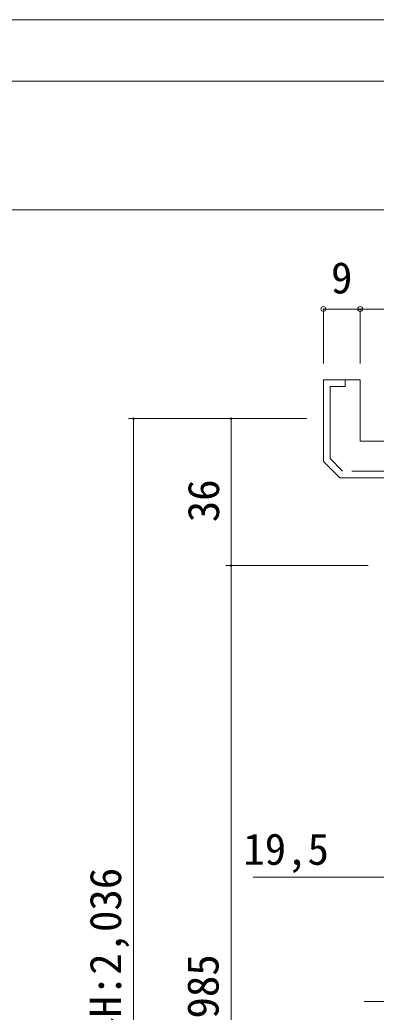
# Model space of a CAD drawing. Units: millimetres on the paper, enlarged 10 times, with parts at other scales. Extents: x -2000 to 2000, y -1385 to 1385.
# Drawn here: x -1273 to -982, y 575 to 1385 of the extents above; entities that cross this region are included whole.
import ezdxf
from ezdxf.enums import TextEntityAlignment as Align

# ---------------------------------------------------------------- set-up
doc = ezdxf.new("R2010")
doc.units = ezdxf.units.MM
doc.header["$LTSCALE"] = 10
doc.header["$PDMODE"] = 32
doc.header["$PDSIZE"] = 4
doc.linetypes.add('DOUBLE_CHAIN2', pattern=[12.8, 9, -1, 0.6, -0.6, 0.6, -1])
doc.linetypes.add('USER2', pattern=[9.525, 6.35, -3.175])
doc.layers.add('1-1_0', color=7, linetype='Continuous', lineweight=20)
doc.layers.add('2-0_18', color=7, linetype='Continuous', lineweight=18)
doc.styles.add('ＭＳ ゴシック', font='')
doc.styles.get('ＭＳ ゴシック').set_extended_font_data('MS Gothic')

msp = doc.modelspace()

# ---------------------------------------------------------------- linework, layer by layer
at = {"layer": '1-1_0'}
for p, q in [((-1950, 1335), (380, 1335)), ((-1950, 1335), (380, 1335)), ((-1950, 1230), (380, 1230)), ((-1950, 1230), (380, 1230))]:
    msp.add_line(p, q, dxfattribs=at)
msp.add_lwpolyline([(2000, -1385), (2000, 1385), (-2000, 1385), (-2000, -1385)], dxfattribs=at)
at = {"layer": '2-0_18', "color": 4, "lineweight": 9}
for p, q in [((-1025, 1104.71), (-1025, 1149.07)), ((-995, 1149.07), (-1025, 1149.07)), ((-995, 1104.71), (-995, 1149.07)), ((-1038.33, 1059.71), (-1183.91, 1059.71)), ((-1179.75, 1059.71), (-1179.75, 75.89)), ((-1038.33, 1059.71), (-1104.4, 1059.71)), ((-1100.23, 939.71), (-1100.23, 1059.71)), ((-988.33, 939.71), (-1104.4, 939.71)), ((-1100.23, 939.71), (-1100.23, 125.89))]:
    msp.add_line(p, q, dxfattribs=at)
at = {"layer": '2-0_18', "lineweight": 20}
for p, q in [((-1025, 1024.71), (-1025, 1091.38)), ((-1025, 1091.38), (-995, 1091.38)), ((-995, 1041.38), (-995, 1091.38)), ((-938.33, 1041.38), (-995, 1041.38)), ((-1011.67, 1011.38), (-1025, 1024.71)), ((-938.33, 1011.38), (-1011.67, 1011.38)), ((-988.33, 939.71), (-1104.4, 939.71))]:
    msp.add_line(p, q, dxfattribs=at)
at = {"layer": '2-0_18', "linetype": 'USER2', "lineweight": 20}
for p, q in [((-1019.44, 1027.01), (-1019.44, 1085.82)), ((-1009.37, 1016.93), (-1019.44, 1027.01)), ((-938.33, 1016.93), (-1009.37, 1016.93))]:
    msp.add_line(p, q, dxfattribs=at)
at = {"layer": '2-0_18', "linetype": 'DOUBLE_CHAIN2', "lineweight": 20}
msp.add_line((-578.33, 584.22), (-991.67, 584.22), dxfattribs=at)
at = {"layer": '2-0_18', "color": 4, "lineweight": 9}
for points in [[(-995, 1149.07), (-575, 1149.07), (-575, 1104.71)], [(-906.67, 685.45), (-971.67, 685.45), (-1082.34, 685.45)]]:
    msp.add_lwpolyline(points, dxfattribs=at)
at = {"layer": '2-0_18', "linetype": 'USER2', "lineweight": 20}
msp.add_lwpolyline([(-1019.44, 1085.82), (-1007.22, 1085.82), (-1007.22, 1091.38)], dxfattribs=at)
at = {"layer": '2-0_18', "color": 4, "lineweight": 9}
for centre, start, end in [((-1179.75, 1059.71), 90, 270), ((-1179.75, 1059.71), 270, 90), ((-1100.23, 1059.71), 90, 270), ((-1100.23, 1059.71), 270, 90), ((-1100.23, 939.71), 90, 270), ((-1100.23, 939.71), 90, 270), ((-1100.23, 939.71), 270, 90), ((-1100.23, 939.71), 270, 90)]:
    msp.add_arc(centre, 0.521, start, end, dxfattribs=at)
at = {"layer": '2-0_18', "color": 4}
for p in [(-1025, 1149.07), (-995, 1149.07)]:
    msp.add_point(p, dxfattribs=at)

# ---------------------------------------------------------------- texts
at = {"layer": '2-0_18', "style": 'ＭＳ ゴシック'}
for s, p in [('9', (-1018.75, 1154.07)), ('19,5', (-1090.26, 687.96))]:
    msp.add_text(s, height=25.66, dxfattribs=at).set_placement(p, align=Align.BOTTOM_LEFT)
for s, p in [('36', (-1102.32, 975.15)), ('枠外H:2,036', (-1182.25, 501.01)), ('枠内IH:1,985', (-1102.74, 412.99))]:
    msp.add_text(s, height=25.66, rotation=90, dxfattribs=at).set_placement(p, align=Align.BOTTOM_LEFT)

doc.saveas('drawing.dxf')
